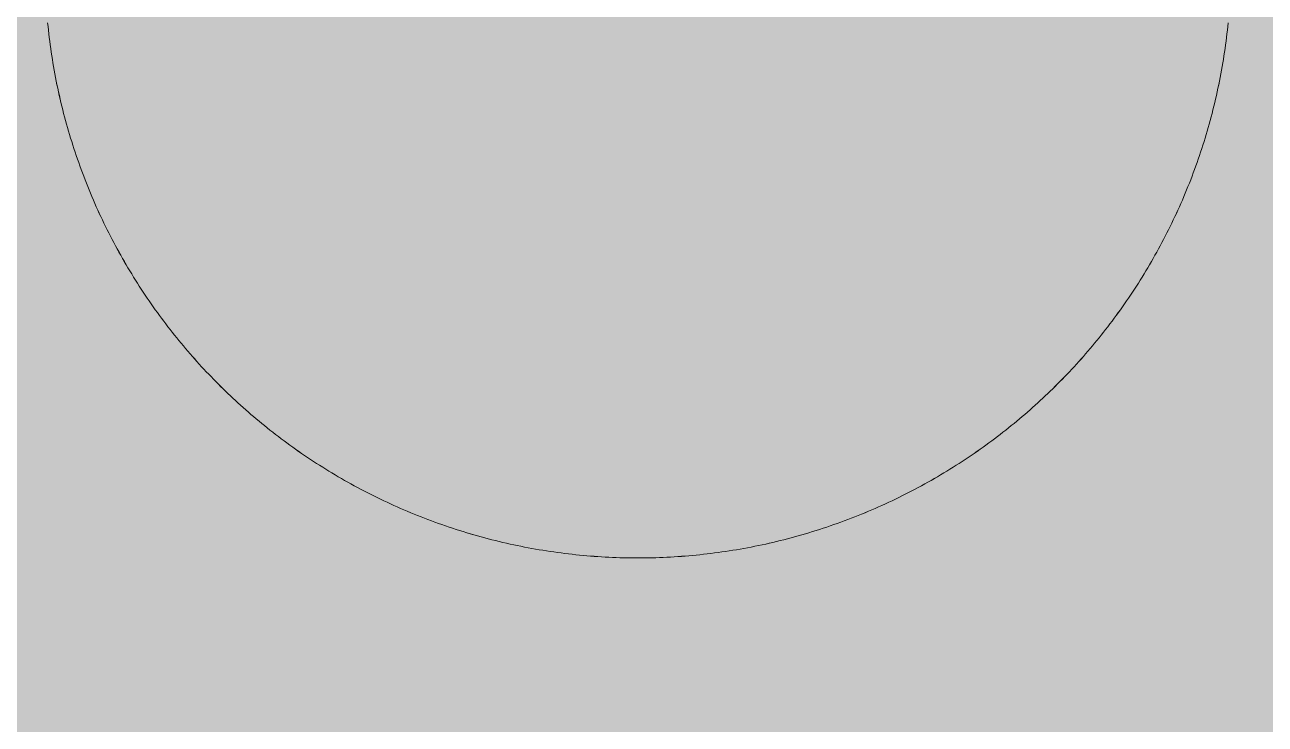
# Model space of a CAD drawing. Header units: millimetres. Extents: x 5622 to 8918, y 2044 to 6634.
# Drawn here: x 8590.2 to 8597, y 3796.17 to 3800 of the extents above; entities that cross this region are included whole.
import ezdxf

# ---------------------------------------------------------------- set-up
doc = ezdxf.new("R2010")
doc.units = ezdxf.units.MM
doc.linetypes.add('NASCOSTA', pattern=[9.525, 6.35, -3.175])
for name, color, linetype, lineweight in [('F_ARREDI', 7, 'Continuous', 5), ('F_FERRAMENTA', 253, 'Continuous', 5), ('F_MULTI laminato OPACO_retino', 1, 'Continuous', 5), ('F_Proiezioni', 253, 'NASCOSTA', 9)]:
    doc.layers.add(name, color=color, linetype=linetype, lineweight=lineweight)

# ---------------------------------------------------------------- blocks, each defined once
blk = doc.blocks.new("LIBRERIA_ingresso-living_sez._B.B'")
at = {"layer": 'F_MULTI laminato OPACO_retino', "true_color": 0x636466}
h = blk.add_hatch(color=251, dxfattribs=at)
h.dxf.hatch_style = 1
h.paths.add_polyline_path([(41313.1315, 11071.1262), (41913.1315, 11071.1262), (41913.1315, 13145.6262), (41313.1315, 13145.6262)])
at = {"layer": 'F_MULTI laminato OPACO_retino', "true_color": 0x939598}
h = blk.add_hatch(color=252, dxfattribs=at)
h.dxf.hatch_style = 1
h.paths.add_polyline_path([(41313.1315, 13145.6262), (41613.1315, 13145.6262), (41613.1315, 11071.1262), (41313.1315, 11071.1262)])
at = {"layer": 'F_Proiezioni', "color": 1}
for p, q in [((41585.8993, 11207.2878), (41585.8972, 11207.3078)), ((41585.9014, 11207.2678), (41585.8993, 11207.2878)), ((41585.9037, 11207.2479), (41585.9014, 11207.2678)), ((41592.3594, 11207.2479), (41592.3617, 11207.2678)), ((41592.3617, 11207.2678), (41592.3638, 11207.2878)), ((41592.3638, 11207.2878), (41592.3658, 11207.3078)), ((41585.9061, 11207.2279), (41585.9037, 11207.2479)), ((41585.9086, 11207.208), (41585.9061, 11207.2279)), ((41585.9112, 11207.1881), (41585.9086, 11207.208)), ((41592.3518, 11207.1881), (41592.3545, 11207.208)), ((41592.3545, 11207.208), (41592.357, 11207.2279)), ((41592.357, 11207.2279), (41592.3594, 11207.2479)), ((41585.914, 11207.1681), (41585.9112, 11207.1881)), ((41585.9169, 11207.1482), (41585.914, 11207.1681)), ((41585.9199, 11207.1283), (41585.9169, 11207.1482)), ((41592.3431, 11207.1283), (41592.3461, 11207.1482)), ((41592.3461, 11207.1482), (41592.349, 11207.1681)), ((41592.349, 11207.1681), (41592.3518, 11207.1881)), ((41585.9231, 11207.1084), (41585.9199, 11207.1283)), ((41585.9263, 11207.0886), (41585.9231, 11207.1084)), ((41585.9297, 11207.0687), (41585.9263, 11207.0886)), ((41585.9332, 11207.0489), (41585.9297, 11207.0687)), ((41592.3298, 11207.0489), (41592.3333, 11207.0687)), ((41592.3333, 11207.0687), (41592.3367, 11207.0886)), ((41592.3367, 11207.0886), (41592.34, 11207.1084)), ((41592.34, 11207.1084), (41592.3431, 11207.1283)), ((41585.9369, 11207.029), (41585.9332, 11207.0489)), ((41585.9406, 11207.0092), (41585.9369, 11207.029)), ((41585.9445, 11206.9895), (41585.9406, 11207.0092)), ((41592.3185, 11206.9895), (41592.3224, 11207.0092)), ((41592.3224, 11207.0092), (41592.3262, 11207.029)), ((41592.3262, 11207.029), (41592.3298, 11207.0489)), ((41585.9485, 11206.9697), (41585.9445, 11206.9895)), ((41585.9527, 11206.95), (41585.9485, 11206.9697)), ((41585.9569, 11206.9303), (41585.9527, 11206.95)), ((41585.9613, 11206.9106), (41585.9569, 11206.9303)), ((41592.3017, 11206.9106), (41592.3061, 11206.9303)), ((41592.3061, 11206.9303), (41592.3104, 11206.95)), ((41592.3104, 11206.95), (41592.3145, 11206.9697)), ((41592.3145, 11206.9697), (41592.3185, 11206.9895)), ((41585.9658, 11206.8909), (41585.9613, 11206.9106)), ((41585.9704, 11206.8713), (41585.9658, 11206.8909)), ((41585.9752, 11206.8517), (41585.9704, 11206.8713)), ((41592.2879, 11206.8517), (41592.2926, 11206.8713)), ((41592.2926, 11206.8713), (41592.2972, 11206.8909)), ((41592.2972, 11206.8909), (41592.3017, 11206.9106)), ((41585.9801, 11206.8321), (41585.9752, 11206.8517)), ((41585.9851, 11206.8126), (41585.9801, 11206.8321)), ((41585.9902, 11206.7931), (41585.9851, 11206.8126)), ((41585.9954, 11206.7736), (41585.9902, 11206.7931)), ((41592.2677, 11206.7736), (41592.2729, 11206.7931)), ((41592.2729, 11206.7931), (41592.278, 11206.8126)), ((41592.278, 11206.8126), (41592.283, 11206.8321)), ((41592.283, 11206.8321), (41592.2879, 11206.8517)), ((41586.0008, 11206.7542), (41585.9954, 11206.7736)), ((41586.0062, 11206.7348), (41586.0008, 11206.7542)), ((41586.0118, 11206.7154), (41586.0062, 11206.7348)), ((41592.2512, 11206.7154), (41592.2568, 11206.7348)), ((41592.2568, 11206.7348), (41592.2623, 11206.7542)), ((41592.2623, 11206.7542), (41592.2677, 11206.7736)), ((41586.0175, 11206.6961), (41586.0118, 11206.7154)), ((41586.0233, 11206.6768), (41586.0175, 11206.6961)), ((41586.0293, 11206.6576), (41586.0233, 11206.6768)), ((41586.0354, 11206.6384), (41586.0293, 11206.6576)), ((41592.2277, 11206.6384), (41592.2338, 11206.6576)), ((41592.2338, 11206.6576), (41592.2397, 11206.6768)), ((41592.2397, 11206.6768), (41592.2455, 11206.6961)), ((41592.2455, 11206.6961), (41592.2512, 11206.7154)), ((41586.0415, 11206.6192), (41586.0354, 11206.6384)), ((41586.0478, 11206.6001), (41586.0415, 11206.6192)), ((41586.0542, 11206.581), (41586.0478, 11206.6001)), ((41592.2088, 11206.581), (41592.2152, 11206.6001)), ((41592.2152, 11206.6001), (41592.2215, 11206.6192)), ((41592.2215, 11206.6192), (41592.2277, 11206.6384)), ((41586.0608, 11206.562), (41586.0542, 11206.581)), ((41586.0674, 11206.543), (41586.0608, 11206.562)), ((41586.0742, 11206.5241), (41586.0674, 11206.543)), ((41586.081, 11206.5052), (41586.0742, 11206.5241)), ((41592.182, 11206.5052), (41592.1889, 11206.5241)), ((41592.1889, 11206.5241), (41592.1957, 11206.543)), ((41592.1957, 11206.543), (41592.2023, 11206.562)), ((41592.2023, 11206.562), (41592.2088, 11206.581)), ((41586.088, 11206.4864), (41586.081, 11206.5052)), ((41586.0951, 11206.4676), (41586.088, 11206.4864)), ((41586.1023, 11206.4489), (41586.0951, 11206.4676)), ((41592.1607, 11206.4489), (41592.168, 11206.4676)), ((41592.168, 11206.4676), (41592.1751, 11206.4864)), ((41592.1751, 11206.4864), (41592.182, 11206.5052)), ((41586.1096, 11206.4302), (41586.1023, 11206.4489)), ((41586.1171, 11206.4116), (41586.1096, 11206.4302)), ((41586.1246, 11206.393), (41586.1171, 11206.4116)), ((41586.1323, 11206.3745), (41586.1246, 11206.393)), ((41592.1308, 11206.3745), (41592.1385, 11206.393)), ((41592.1385, 11206.393), (41592.146, 11206.4116)), ((41592.146, 11206.4116), (41592.1534, 11206.4302)), ((41592.1534, 11206.4302), (41592.1607, 11206.4489)), ((41586.14, 11206.3561), (41586.1323, 11206.3745)), ((41586.1479, 11206.3377), (41586.14, 11206.3561)), ((41586.1559, 11206.3193), (41586.1479, 11206.3377)), ((41586.164, 11206.3011), (41586.1559, 11206.3193)), ((41592.0991, 11206.3011), (41592.1072, 11206.3193)), ((41592.1072, 11206.3193), (41592.1152, 11206.3377)), ((41592.1152, 11206.3377), (41592.123, 11206.3561)), ((41592.123, 11206.3561), (41592.1308, 11206.3745)), ((41586.1722, 11206.2829), (41586.164, 11206.3011)), ((41586.1805, 11206.2647), (41586.1722, 11206.2829)), ((41586.1889, 11206.2466), (41586.1805, 11206.2647)), ((41592.0742, 11206.2466), (41592.0826, 11206.2647)), ((41592.0826, 11206.2647), (41592.0909, 11206.2829)), ((41592.0909, 11206.2829), (41592.0991, 11206.3011)), ((41586.1974, 11206.2286), (41586.1889, 11206.2466)), ((41586.2061, 11206.2106), (41586.1974, 11206.2286)), ((41586.2148, 11206.1927), (41586.2061, 11206.2106)), ((41586.2236, 11206.1749), (41586.2148, 11206.1927)), ((41592.0394, 11206.1749), (41592.0483, 11206.1927)), ((41592.0483, 11206.1927), (41592.057, 11206.2106)), ((41592.057, 11206.2106), (41592.0656, 11206.2286)), ((41592.0656, 11206.2286), (41592.0742, 11206.2466)), ((41586.2326, 11206.1571), (41586.2236, 11206.1749)), ((41586.2416, 11206.1394), (41586.2326, 11206.1571)), ((41586.2508, 11206.1218), (41586.2416, 11206.1394)), ((41586.26, 11206.1042), (41586.2508, 11206.1218)), ((41592.0031, 11206.1042), (41592.0123, 11206.1218)), ((41592.0123, 11206.1218), (41592.0214, 11206.1394)), ((41592.0214, 11206.1394), (41592.0305, 11206.1571)), ((41592.0305, 11206.1571), (41592.0394, 11206.1749)), ((41586.2693, 11206.0867), (41586.26, 11206.1042)), ((41586.2788, 11206.0693), (41586.2693, 11206.0867)), ((41586.2883, 11206.0519), (41586.2788, 11206.0693)), ((41586.298, 11206.0346), (41586.2883, 11206.0519)), ((41591.9651, 11206.0346), (41591.9747, 11206.0519)), ((41591.9747, 11206.0519), (41591.9843, 11206.0693)), ((41591.9843, 11206.0693), (41591.9937, 11206.0867)), ((41591.9937, 11206.0867), (41592.0031, 11206.1042)), ((41586.3077, 11206.0174), (41586.298, 11206.0346)), ((41586.3175, 11206.0003), (41586.3077, 11206.0174)), ((41586.3275, 11205.9832), (41586.3175, 11206.0003)), ((41586.3375, 11205.9662), (41586.3275, 11205.9832)), ((41591.9256, 11205.9662), (41591.9356, 11205.9832)), ((41591.9356, 11205.9832), (41591.9455, 11206.0003)), ((41591.9455, 11206.0003), (41591.9553, 11206.0174)), ((41591.9553, 11206.0174), (41591.9651, 11206.0346)), ((41586.3476, 11205.9493), (41586.3375, 11205.9662)), ((41586.3578, 11205.9324), (41586.3476, 11205.9493)), ((41586.3681, 11205.9157), (41586.3578, 11205.9324)), ((41586.3785, 11205.899), (41586.3681, 11205.9157)), ((41591.8845, 11205.899), (41591.8949, 11205.9157)), ((41591.8949, 11205.9157), (41591.9052, 11205.9324)), ((41591.9052, 11205.9324), (41591.9154, 11205.9493)), ((41591.9154, 11205.9493), (41591.9256, 11205.9662)), ((41586.389, 11205.8824), (41586.3785, 11205.899)), ((41586.3996, 11205.8659), (41586.389, 11205.8824)), ((41586.4103, 11205.8494), (41586.3996, 11205.8659)), ((41586.421, 11205.833), (41586.4103, 11205.8494)), ((41591.842, 11205.833), (41591.8528, 11205.8494)), ((41591.8528, 11205.8494), (41591.8635, 11205.8659)), ((41591.8635, 11205.8659), (41591.874, 11205.8824)), ((41591.874, 11205.8824), (41591.8845, 11205.899)), ((41586.4319, 11205.8168), (41586.421, 11205.833)), ((41586.4428, 11205.8005), (41586.4319, 11205.8168)), ((41586.4538, 11205.7844), (41586.4428, 11205.8005)), ((41586.4649, 11205.7684), (41586.4538, 11205.7844)), ((41591.7981, 11205.7684), (41591.8093, 11205.7844)), ((41591.8093, 11205.7844), (41591.8203, 11205.8005)), ((41591.8203, 11205.8005), (41591.8312, 11205.8168)), ((41591.8312, 11205.8168), (41591.842, 11205.833)), ((41586.4761, 11205.7524), (41586.4649, 11205.7684)), ((41586.4874, 11205.7366), (41586.4761, 11205.7524)), ((41586.4987, 11205.7208), (41586.4874, 11205.7366)), ((41586.5101, 11205.7051), (41586.4987, 11205.7208)), ((41586.5217, 11205.6895), (41586.5101, 11205.7051)), ((41591.7414, 11205.6895), (41591.7529, 11205.7051)), ((41591.7529, 11205.7051), (41591.7643, 11205.7208)), ((41591.7643, 11205.7208), (41591.7757, 11205.7366)), ((41591.7757, 11205.7366), (41591.787, 11205.7524)), ((41591.787, 11205.7524), (41591.7981, 11205.7684)), ((41586.5332, 11205.674), (41586.5217, 11205.6895)), ((41586.5449, 11205.6586), (41586.5332, 11205.674)), ((41586.5567, 11205.6432), (41586.5449, 11205.6586)), ((41586.5685, 11205.628), (41586.5567, 11205.6432)), ((41591.6946, 11205.628), (41591.7064, 11205.6432)), ((41591.7064, 11205.6432), (41591.7181, 11205.6586)), ((41591.7181, 11205.6586), (41591.7298, 11205.674)), ((41591.7298, 11205.674), (41591.7414, 11205.6895)), ((41586.5804, 11205.6128), (41586.5685, 11205.628)), ((41586.5923, 11205.5978), (41586.5804, 11205.6128)), ((41586.6044, 11205.5828), (41586.5923, 11205.5978)), ((41586.6165, 11205.5679), (41586.6044, 11205.5828)), ((41586.6286, 11205.5531), (41586.6165, 11205.5679)), ((41591.6344, 11205.5531), (41591.6466, 11205.5679)), ((41591.6466, 11205.5679), (41591.6587, 11205.5828)), ((41591.6587, 11205.5828), (41591.6707, 11205.5978)), ((41591.6707, 11205.5978), (41591.6827, 11205.6128)), ((41591.6827, 11205.6128), (41591.6946, 11205.628)), ((41586.6409, 11205.5385), (41586.6286, 11205.5531)), ((41586.6532, 11205.5239), (41586.6409, 11205.5385)), ((41586.6656, 11205.5094), (41586.6532, 11205.5239)), ((41586.678, 11205.4949), (41586.6656, 11205.5094)), ((41591.5851, 11205.4949), (41591.5975, 11205.5094)), ((41591.5975, 11205.5094), (41591.6099, 11205.5239)), ((41591.6099, 11205.5239), (41591.6222, 11205.5385)), ((41591.6222, 11205.5385), (41591.6344, 11205.5531)), ((41586.6905, 11205.4806), (41586.678, 11205.4949)), ((41586.7031, 11205.4664), (41586.6905, 11205.4806)), ((41586.7157, 11205.4523), (41586.7031, 11205.4664)), ((41586.7284, 11205.4383), (41586.7157, 11205.4523)), ((41586.7411, 11205.4244), (41586.7284, 11205.4383)), ((41591.5219, 11205.4244), (41591.5347, 11205.4383)), ((41591.5347, 11205.4383), (41591.5474, 11205.4523)), ((41591.5474, 11205.4523), (41591.56, 11205.4664)), ((41591.56, 11205.4664), (41591.5726, 11205.4806)), ((41591.5726, 11205.4806), (41591.5851, 11205.4949)), ((41586.7539, 11205.4106), (41586.7411, 11205.4244)), ((41586.7668, 11205.3968), (41586.7539, 11205.4106)), ((41586.7797, 11205.3832), (41586.7668, 11205.3968)), ((41586.7926, 11205.3697), (41586.7797, 11205.3832)), ((41586.8056, 11205.3563), (41586.7926, 11205.3697)), ((41591.4574, 11205.3563), (41591.4704, 11205.3697)), ((41591.4704, 11205.3697), (41591.4834, 11205.3832)), ((41591.4834, 11205.3832), (41591.4963, 11205.3968)), ((41591.4963, 11205.3968), (41591.5092, 11205.4106)), ((41591.5092, 11205.4106), (41591.5219, 11205.4244)), ((41586.8187, 11205.343), (41586.8056, 11205.3563)), ((41586.8318, 11205.3298), (41586.8187, 11205.343)), ((41586.845, 11205.3166), (41586.8318, 11205.3298)), ((41586.8583, 11205.3036), (41586.845, 11205.3166)), ((41586.8717, 11205.2905), (41586.8583, 11205.3036)), ((41591.3914, 11205.2905), (41591.4048, 11205.3036)), ((41591.4048, 11205.3036), (41591.4181, 11205.3166)), ((41591.4181, 11205.3166), (41591.4312, 11205.3298)), ((41591.4312, 11205.3298), (41591.4444, 11205.343)), ((41591.4444, 11205.343), (41591.4574, 11205.3563)), ((41586.8852, 11205.2775), (41586.8717, 11205.2905)), ((41586.8988, 11205.2646), (41586.8852, 11205.2775)), ((41586.9126, 11205.2517), (41586.8988, 11205.2646)), ((41586.9264, 11205.2388), (41586.9126, 11205.2517)), ((41586.9403, 11205.226), (41586.9264, 11205.2388)), ((41591.3227, 11205.226), (41591.3367, 11205.2388)), ((41591.3367, 11205.2388), (41591.3505, 11205.2517)), ((41591.3505, 11205.2517), (41591.3642, 11205.2646)), ((41591.3642, 11205.2646), (41591.3778, 11205.2775)), ((41591.3778, 11205.2775), (41591.3914, 11205.2905)), ((41586.9544, 11205.2133), (41586.9403, 11205.226)), ((41586.9685, 11205.2006), (41586.9544, 11205.2133)), ((41586.9828, 11205.188), (41586.9685, 11205.2006)), ((41586.9971, 11205.1754), (41586.9828, 11205.188)), ((41587.0116, 11205.1629), (41586.9971, 11205.1754)), ((41587.0261, 11205.1505), (41587.0116, 11205.1629)), ((41591.2369, 11205.1505), (41591.2515, 11205.1629)), ((41591.2515, 11205.1629), (41591.2659, 11205.1754)), ((41591.2659, 11205.1754), (41591.2803, 11205.188)), ((41591.2803, 11205.188), (41591.2945, 11205.2006)), ((41591.2945, 11205.2006), (41591.3087, 11205.2133)), ((41591.3087, 11205.2133), (41591.3227, 11205.226)), ((41587.0408, 11205.1381), (41587.0261, 11205.1505)), ((41587.0555, 11205.1258), (41587.0408, 11205.1381)), ((41587.0704, 11205.1135), (41587.0555, 11205.1258)), ((41587.0854, 11205.1013), (41587.0704, 11205.1135)), ((41587.1004, 11205.0892), (41587.0854, 11205.1013)), ((41591.1626, 11205.0892), (41591.1777, 11205.1013)), ((41591.1777, 11205.1013), (41591.1927, 11205.1135)), ((41591.1927, 11205.1135), (41591.2075, 11205.1258)), ((41591.2075, 11205.1258), (41591.2223, 11205.1381)), ((41591.2223, 11205.1381), (41591.2369, 11205.1505)), ((41587.1156, 11205.0771), (41587.1004, 11205.0892)), ((41587.1308, 11205.0651), (41587.1156, 11205.0771)), ((41587.1462, 11205.0532), (41587.1308, 11205.0651)), ((41587.1616, 11205.0413), (41587.1462, 11205.0532)), ((41587.1772, 11205.0296), (41587.1616, 11205.0413)), ((41587.1928, 11205.0179), (41587.1772, 11205.0296)), ((41591.0703, 11205.0179), (41591.0859, 11205.0296)), ((41591.0859, 11205.0296), (41591.1014, 11205.0413)), ((41591.1014, 11205.0413), (41591.1169, 11205.0532)), ((41591.1169, 11205.0532), (41591.1322, 11205.0651)), ((41591.1322, 11205.0651), (41591.1475, 11205.0771)), ((41591.1475, 11205.0771), (41591.1626, 11205.0892)), ((41587.2085, 11205.0062), (41587.1928, 11205.0179)), ((41587.2243, 11204.9947), (41587.2085, 11205.0062)), ((41587.2403, 11204.9832), (41587.2243, 11204.9947)), ((41587.2563, 11204.9718), (41587.2403, 11204.9832)), ((41587.2724, 11204.9605), (41587.2563, 11204.9718)), ((41587.2886, 11204.9493), (41587.2724, 11204.9605)), ((41590.9745, 11204.9493), (41590.9907, 11204.9605)), ((41590.9907, 11204.9605), (41591.0068, 11204.9718)), ((41591.0068, 11204.9718), (41591.0228, 11204.9832)), ((41591.0228, 11204.9832), (41591.0387, 11204.9947)), ((41591.0387, 11204.9947), (41591.0545, 11205.0062)), ((41591.0545, 11205.0062), (41591.0703, 11205.0179)), ((41587.3048, 11204.9382), (41587.2886, 11204.9493)), ((41587.3212, 11204.9271), (41587.3048, 11204.9382)), ((41587.3377, 11204.9162), (41587.3212, 11204.9271)), ((41587.3542, 11204.9053), (41587.3377, 11204.9162)), ((41587.3709, 11204.8945), (41587.3542, 11204.9053)), ((41587.3876, 11204.8838), (41587.3709, 11204.8945)), ((41590.8755, 11204.8838), (41590.8922, 11204.8945)), ((41590.8922, 11204.8945), (41590.9088, 11204.9053)), ((41590.9088, 11204.9053), (41590.9254, 11204.9162)), ((41590.9254, 11204.9162), (41590.9418, 11204.9271)), ((41590.9418, 11204.9271), (41590.9582, 11204.9382)), ((41590.9582, 11204.9382), (41590.9745, 11204.9493)), ((41587.4044, 11204.8732), (41587.3876, 11204.8838)), ((41587.4213, 11204.8626), (41587.4044, 11204.8732)), ((41587.4383, 11204.8522), (41587.4213, 11204.8626)), ((41587.4553, 11204.8419), (41587.4383, 11204.8522)), ((41587.4725, 11204.8316), (41587.4553, 11204.8419)), ((41587.4897, 11204.8215), (41587.4725, 11204.8316)), ((41587.507, 11204.8114), (41587.4897, 11204.8215)), ((41590.756, 11204.8114), (41590.7733, 11204.8215)), ((41590.7733, 11204.8215), (41590.7906, 11204.8316)), ((41590.7906, 11204.8316), (41590.8077, 11204.8419)), ((41590.8077, 11204.8419), (41590.8248, 11204.8522)), ((41590.8248, 11204.8522), (41590.8417, 11204.8626)), ((41590.8417, 11204.8626), (41590.8586, 11204.8732)), ((41590.8586, 11204.8732), (41590.8755, 11204.8838)), ((41587.5244, 11204.8015), (41587.507, 11204.8114)), ((41587.5418, 11204.7916), (41587.5244, 11204.8015)), ((41587.5594, 11204.7819), (41587.5418, 11204.7916)), ((41587.577, 11204.7722), (41587.5594, 11204.7819)), ((41587.5947, 11204.7626), (41587.577, 11204.7722)), ((41587.6124, 11204.7532), (41587.5947, 11204.7626)), ((41587.6303, 11204.7438), (41587.6124, 11204.7532)), ((41590.6328, 11204.7438), (41590.6506, 11204.7532)), ((41590.6506, 11204.7532), (41590.6684, 11204.7626)), ((41590.6684, 11204.7626), (41590.6861, 11204.7722)), ((41590.6861, 11204.7722), (41590.7037, 11204.7819)), ((41590.7037, 11204.7819), (41590.7212, 11204.7916)), ((41590.7212, 11204.7916), (41590.7387, 11204.8015)), ((41590.7387, 11204.8015), (41590.756, 11204.8114)), ((41587.6482, 11204.7346), (41587.6303, 11204.7438)), ((41587.6661, 11204.7254), (41587.6482, 11204.7346)), ((41587.6842, 11204.7164), (41587.6661, 11204.7254)), ((41587.7023, 11204.7074), (41587.6842, 11204.7164)), ((41587.7204, 11204.6986), (41587.7023, 11204.7074)), ((41587.7387, 11204.6899), (41587.7204, 11204.6986)), ((41587.757, 11204.6812), (41587.7387, 11204.6899)), ((41590.5061, 11204.6812), (41590.5244, 11204.6899)), ((41590.5244, 11204.6899), (41590.5426, 11204.6986)), ((41590.5426, 11204.6986), (41590.5608, 11204.7074)), ((41590.5608, 11204.7074), (41590.5789, 11204.7164)), ((41590.5789, 11204.7164), (41590.5969, 11204.7254)), ((41590.5969, 11204.7254), (41590.6149, 11204.7346)), ((41590.6149, 11204.7346), (41590.6328, 11204.7438)), ((41587.7754, 11204.6727), (41587.757, 11204.6812)), ((41587.7938, 11204.6643), (41587.7754, 11204.6727)), ((41587.8123, 11204.656), (41587.7938, 11204.6643)), ((41587.8309, 11204.6479), (41587.8123, 11204.656)), ((41587.8495, 11204.6398), (41587.8309, 11204.6479)), ((41587.8682, 11204.6318), (41587.8495, 11204.6398)), ((41587.8869, 11204.624), (41587.8682, 11204.6318)), ((41587.9057, 11204.6163), (41587.8869, 11204.624)), ((41587.9246, 11204.6087), (41587.9057, 11204.6163)), ((41590.3385, 11204.6087), (41590.3573, 11204.6163)), ((41590.3573, 11204.6163), (41590.3761, 11204.624)), ((41590.3761, 11204.624), (41590.3949, 11204.6318)), ((41590.3949, 11204.6318), (41590.4136, 11204.6398)), ((41590.4136, 11204.6398), (41590.4322, 11204.6479)), ((41590.4322, 11204.6479), (41590.4507, 11204.656)), ((41590.4507, 11204.656), (41590.4692, 11204.6643)), ((41590.4692, 11204.6643), (41590.4877, 11204.6727)), ((41590.4877, 11204.6727), (41590.5061, 11204.6812)), ((41587.9435, 11204.6012), (41587.9246, 11204.6087)), ((41587.9625, 11204.5938), (41587.9435, 11204.6012)), ((41587.9815, 11204.5866), (41587.9625, 11204.5938)), ((41588.0006, 11204.5794), (41587.9815, 11204.5866)), ((41588.0197, 11204.5724), (41588.0006, 11204.5794)), ((41588.0389, 11204.5655), (41588.0197, 11204.5724)), ((41588.0581, 11204.5587), (41588.0389, 11204.5655)), ((41588.0774, 11204.552), (41588.0581, 11204.5587)), ((41588.0967, 11204.5454), (41588.0774, 11204.552)), ((41590.1664, 11204.5454), (41590.1857, 11204.552)), ((41590.1857, 11204.552), (41590.205, 11204.5587)), ((41590.205, 11204.5587), (41590.2242, 11204.5655)), ((41590.2242, 11204.5655), (41590.2434, 11204.5724)), ((41590.2434, 11204.5724), (41590.2625, 11204.5794)), ((41590.2625, 11204.5794), (41590.2816, 11204.5866)), ((41590.2816, 11204.5866), (41590.3006, 11204.5938)), ((41590.3006, 11204.5938), (41590.3196, 11204.6012)), ((41590.3196, 11204.6012), (41590.3385, 11204.6087)), ((41588.1161, 11204.539), (41588.0967, 11204.5454)), ((41588.1355, 11204.5327), (41588.1161, 11204.539)), ((41588.1549, 11204.5265), (41588.1355, 11204.5327)), ((41588.1744, 11204.5204), (41588.1549, 11204.5265)), ((41588.194, 11204.5145), (41588.1744, 11204.5204)), ((41588.2135, 11204.5086), (41588.194, 11204.5145)), ((41588.2332, 11204.5029), (41588.2135, 11204.5086)), ((41588.2528, 11204.4973), (41588.2332, 11204.5029)), ((41588.2725, 11204.4919), (41588.2528, 11204.4973)), ((41588.2922, 11204.4865), (41588.2725, 11204.4919)), ((41588.3119, 11204.4813), (41588.2922, 11204.4865)), ((41588.3317, 11204.4762), (41588.3119, 11204.4813)), ((41589.9313, 11204.4762), (41589.9511, 11204.4813)), ((41589.9511, 11204.4813), (41589.9709, 11204.4865)), ((41589.9709, 11204.4865), (41589.9906, 11204.4919)), ((41589.9906, 11204.4919), (41590.0103, 11204.4973)), ((41590.0103, 11204.4973), (41590.0299, 11204.5029)), ((41590.0299, 11204.5029), (41590.0495, 11204.5086)), ((41590.0495, 11204.5086), (41590.0691, 11204.5145)), ((41590.0691, 11204.5145), (41590.0886, 11204.5204)), ((41590.0886, 11204.5204), (41590.1081, 11204.5265)), ((41590.1081, 11204.5265), (41590.1276, 11204.5327)), ((41590.1276, 11204.5327), (41590.147, 11204.539)), ((41590.147, 11204.539), (41590.1664, 11204.5454)), ((41588.3515, 11204.4713), (41588.3317, 11204.4762)), ((41588.3714, 11204.4664), (41588.3515, 11204.4713)), ((41588.3912, 11204.4617), (41588.3714, 11204.4664)), ((41588.4111, 11204.4571), (41588.3912, 11204.4617)), ((41588.431, 11204.4526), (41588.4111, 11204.4571)), ((41588.451, 11204.4483), (41588.431, 11204.4526)), ((41588.4709, 11204.4441), (41588.451, 11204.4483)), ((41588.4909, 11204.44), (41588.4709, 11204.4441)), ((41588.5109, 11204.4361), (41588.4909, 11204.44)), ((41588.5309, 11204.4322), (41588.5109, 11204.4361)), ((41588.5509, 11204.4285), (41588.5309, 11204.4322)), ((41588.5709, 11204.425), (41588.5509, 11204.4285)), ((41588.591, 11204.4215), (41588.5709, 11204.425)), ((41588.6111, 11204.4182), (41588.591, 11204.4215)), ((41588.6311, 11204.415), (41588.6111, 11204.4182)), ((41588.6512, 11204.412), (41588.6311, 11204.415)), ((41588.6713, 11204.409), (41588.6512, 11204.412)), ((41589.5918, 11204.409), (41589.6118, 11204.412)), ((41589.6118, 11204.412), (41589.6319, 11204.415)), ((41589.6319, 11204.415), (41589.652, 11204.4182)), ((41589.652, 11204.4182), (41589.6721, 11204.4215)), ((41589.6721, 11204.4215), (41589.6921, 11204.425)), ((41589.6921, 11204.425), (41589.7121, 11204.4285)), ((41589.7121, 11204.4285), (41589.7322, 11204.4322)), ((41589.7322, 11204.4322), (41589.7522, 11204.4361)), ((41589.7522, 11204.4361), (41589.7722, 11204.44)), ((41589.7722, 11204.44), (41589.7921, 11204.4441)), ((41589.7921, 11204.4441), (41589.8121, 11204.4483)), ((41589.8121, 11204.4483), (41589.832, 11204.4526)), ((41589.832, 11204.4526), (41589.8519, 11204.4571)), ((41589.8519, 11204.4571), (41589.8718, 11204.4617)), ((41589.8718, 11204.4617), (41589.8917, 11204.4664)), ((41589.8917, 11204.4664), (41589.9115, 11204.4713)), ((41589.9115, 11204.4713), (41589.9313, 11204.4762)), ((41588.6914, 11204.4062), (41588.6713, 11204.409)), ((41588.7115, 11204.4036), (41588.6914, 11204.4062)), ((41588.7316, 11204.401), (41588.7115, 11204.4036)), ((41588.7517, 11204.3986), (41588.7316, 11204.401)), ((41588.7718, 11204.3963), (41588.7517, 11204.3986)), ((41588.7919, 11204.3941), (41588.7718, 11204.3963)), ((41588.812, 11204.3921), (41588.7919, 11204.3941)), ((41588.832, 11204.3901), (41588.812, 11204.3921)), ((41588.8521, 11204.3883), (41588.832, 11204.3901)), ((41588.8722, 11204.3867), (41588.8521, 11204.3883)), ((41588.8922, 11204.3851), (41588.8722, 11204.3867)), ((41588.9123, 11204.3837), (41588.8922, 11204.3851)), ((41588.9323, 11204.3824), (41588.9123, 11204.3837)), ((41588.9523, 11204.3812), (41588.9323, 11204.3824)), ((41588.9723, 11204.3802), (41588.9523, 11204.3812)), ((41588.9923, 11204.3793), (41588.9723, 11204.3802)), ((41589.0123, 11204.3785), (41588.9923, 11204.3793)), ((41589.0322, 11204.3778), (41589.0123, 11204.3785)), ((41589.0521, 11204.3772), (41589.0322, 11204.3778)), ((41589.072, 11204.3768), (41589.0521, 11204.3772)), ((41589.0919, 11204.3765), (41589.072, 11204.3768)), ((41589.1117, 11204.3763), (41589.0919, 11204.3765)), ((41589.1315, 11204.3762), (41589.1117, 11204.3763)), ((41589.1315, 11204.3762), (41589.1513, 11204.3763)), ((41589.1513, 11204.3763), (41589.1712, 11204.3765)), ((41589.1712, 11204.3765), (41589.191, 11204.3768)), ((41589.191, 11204.3768), (41589.2109, 11204.3772)), ((41589.2109, 11204.3772), (41589.2309, 11204.3778)), ((41589.2309, 11204.3778), (41589.2508, 11204.3785)), ((41589.2508, 11204.3785), (41589.2708, 11204.3793)), ((41589.2708, 11204.3793), (41589.2907, 11204.3802)), ((41589.2907, 11204.3802), (41589.3107, 11204.3812)), ((41589.3107, 11204.3812), (41589.3307, 11204.3824)), ((41589.3307, 11204.3824), (41589.3508, 11204.3837)), ((41589.3508, 11204.3837), (41589.3708, 11204.3851)), ((41589.3708, 11204.3851), (41589.3909, 11204.3867)), ((41589.3909, 11204.3867), (41589.4109, 11204.3883)), ((41589.4109, 11204.3883), (41589.431, 11204.3901)), ((41589.431, 11204.3901), (41589.4511, 11204.3921)), ((41589.4511, 11204.3921), (41589.4712, 11204.3941)), ((41589.4712, 11204.3941), (41589.4913, 11204.3963)), ((41589.4913, 11204.3963), (41589.5114, 11204.3986)), ((41589.5114, 11204.3986), (41589.5315, 11204.401)), ((41589.5315, 11204.401), (41589.5516, 11204.4036)), ((41589.5516, 11204.4036), (41589.5717, 11204.4062)), ((41589.5717, 11204.4062), (41589.5918, 11204.409))]:
    blk.add_line(p, q, dxfattribs=at)

msp = doc.modelspace()

# ---------------------------------------------------------------- linework, layer by layer
at = {"layer": 'F_FERRAMENTA', "linetype": 'NASCOSTA'}
for p, q in [((8590.3305, 3799.9883), (8590.3285, 3800.0083)), ((8590.3326, 3799.9684), (8590.3305, 3799.9883)), ((8596.7929, 3799.9684), (8596.795, 3799.9883)), ((8596.795, 3799.9883), (8596.7971, 3800.0083)), ((8590.3349, 3799.9484), (8590.3326, 3799.9684)), ((8590.3373, 3799.9285), (8590.3349, 3799.9484)), ((8590.3398, 3799.9085), (8590.3373, 3799.9285)), ((8596.7857, 3799.9085), (8596.7882, 3799.9285)), ((8596.7882, 3799.9285), (8596.7906, 3799.9484)), ((8596.7906, 3799.9484), (8596.7929, 3799.9684)), ((8590.3425, 3799.8886), (8590.3398, 3799.9085)), ((8590.3453, 3799.8687), (8590.3425, 3799.8886)), ((8590.3482, 3799.8488), (8590.3453, 3799.8687)), ((8596.7774, 3799.8488), (8596.7803, 3799.8687)), ((8596.7803, 3799.8687), (8596.7831, 3799.8886)), ((8596.7831, 3799.8886), (8596.7857, 3799.9085)), ((8590.3512, 3799.8289), (8590.3482, 3799.8488)), ((8590.3543, 3799.809), (8590.3512, 3799.8289)), ((8590.3576, 3799.7891), (8590.3543, 3799.809)), ((8590.361, 3799.7693), (8590.3576, 3799.7891)), ((8596.7646, 3799.7693), (8596.768, 3799.7891)), ((8596.768, 3799.7891), (8596.7712, 3799.809)), ((8596.7712, 3799.809), (8596.7744, 3799.8289)), ((8596.7744, 3799.8289), (8596.7774, 3799.8488)), ((8590.3645, 3799.7494), (8590.361, 3799.7693)), ((8590.3681, 3799.7296), (8590.3645, 3799.7494)), ((8590.3719, 3799.7098), (8590.3681, 3799.7296)), ((8596.7537, 3799.7098), (8596.7574, 3799.7296)), ((8596.7574, 3799.7296), (8596.7611, 3799.7494)), ((8596.7611, 3799.7494), (8596.7646, 3799.7693)), ((8590.3758, 3799.69), (8590.3719, 3799.7098)), ((8590.3798, 3799.6703), (8590.3758, 3799.69)), ((8590.3839, 3799.6505), (8590.3798, 3799.6703)), ((8590.3882, 3799.6308), (8590.3839, 3799.6505)), ((8596.7374, 3799.6308), (8596.7416, 3799.6505)), ((8596.7416, 3799.6505), (8596.7458, 3799.6703)), ((8596.7458, 3799.6703), (8596.7498, 3799.69)), ((8596.7498, 3799.69), (8596.7537, 3799.7098)), ((8590.3926, 3799.6111), (8590.3882, 3799.6308)), ((8590.3971, 3799.5915), (8590.3926, 3799.6111)), ((8590.4017, 3799.5718), (8590.3971, 3799.5915)), ((8596.7239, 3799.5718), (8596.7285, 3799.5915)), ((8596.7285, 3799.5915), (8596.733, 3799.6111)), ((8596.733, 3799.6111), (8596.7374, 3799.6308)), ((8590.4064, 3799.5522), (8590.4017, 3799.5718)), ((8590.4113, 3799.5327), (8590.4064, 3799.5522)), ((8590.4163, 3799.5131), (8590.4113, 3799.5327)), ((8590.4214, 3799.4936), (8590.4163, 3799.5131)), ((8596.7041, 3799.4936), (8596.7092, 3799.5131)), ((8596.7092, 3799.5131), (8596.7142, 3799.5327)), ((8596.7142, 3799.5327), (8596.7191, 3799.5522)), ((8596.7191, 3799.5522), (8596.7239, 3799.5718)), ((8590.4266, 3799.4742), (8590.4214, 3799.4936)), ((8590.432, 3799.4547), (8590.4266, 3799.4742)), ((8590.4375, 3799.4353), (8590.432, 3799.4547)), ((8596.6881, 3799.4353), (8596.6935, 3799.4547)), ((8596.6935, 3799.4547), (8596.6989, 3799.4742)), ((8596.6989, 3799.4742), (8596.7041, 3799.4936)), ((8590.4431, 3799.416), (8590.4375, 3799.4353)), ((8590.4488, 3799.3966), (8590.4431, 3799.416)), ((8590.4546, 3799.3773), (8590.4488, 3799.3966)), ((8590.4605, 3799.3581), (8590.4546, 3799.3773)), ((8596.665, 3799.3581), (8596.671, 3799.3773)), ((8596.671, 3799.3773), (8596.6768, 3799.3966)), ((8596.6768, 3799.3966), (8596.6825, 3799.416)), ((8596.6825, 3799.416), (8596.6881, 3799.4353)), ((8590.4666, 3799.3389), (8590.4605, 3799.3581)), ((8590.4728, 3799.3197), (8590.4666, 3799.3389)), ((8590.4791, 3799.3006), (8590.4728, 3799.3197)), ((8596.6465, 3799.3006), (8596.6528, 3799.3197)), ((8596.6528, 3799.3197), (8596.6589, 3799.3389)), ((8596.6589, 3799.3389), (8596.665, 3799.3581)), ((8590.4855, 3799.2816), (8590.4791, 3799.3006)), ((8590.492, 3799.2625), (8590.4855, 3799.2816)), ((8590.4986, 3799.2435), (8590.492, 3799.2625)), ((8590.5054, 3799.2246), (8590.4986, 3799.2435)), ((8596.6201, 3799.2246), (8596.6269, 3799.2435)), ((8596.6269, 3799.2435), (8596.6335, 3799.2625)), ((8596.6335, 3799.2625), (8596.6401, 3799.2816)), ((8596.6401, 3799.2816), (8596.6465, 3799.3006)), ((8590.5123, 3799.2057), (8590.5054, 3799.2246)), ((8590.5192, 3799.1869), (8590.5123, 3799.2057)), ((8590.5263, 3799.1681), (8590.5192, 3799.1869)), ((8596.5992, 3799.1681), (8596.6063, 3799.1869)), ((8596.6063, 3799.1869), (8596.6133, 3799.2057)), ((8596.6133, 3799.2057), (8596.6201, 3799.2246)), ((8590.5336, 3799.1494), (8590.5263, 3799.1681)), ((8590.5409, 3799.1307), (8590.5336, 3799.1494)), ((8590.5483, 3799.1121), (8590.5409, 3799.1307)), ((8590.5558, 3799.0936), (8590.5483, 3799.1121)), ((8596.5697, 3799.0936), (8596.5772, 3799.1121)), ((8596.5772, 3799.1121), (8596.5847, 3799.1307)), ((8596.5847, 3799.1307), (8596.592, 3799.1494)), ((8596.592, 3799.1494), (8596.5992, 3799.1681)), ((8590.5635, 3799.0751), (8590.5558, 3799.0936)), ((8590.5713, 3799.0566), (8590.5635, 3799.0751)), ((8590.5791, 3799.0382), (8590.5713, 3799.0566)), ((8590.5871, 3799.0199), (8590.5791, 3799.0382)), ((8596.5384, 3799.0199), (8596.5464, 3799.0382)), ((8596.5464, 3799.0382), (8596.5543, 3799.0566)), ((8596.5543, 3799.0566), (8596.562, 3799.0751)), ((8596.562, 3799.0751), (8596.5697, 3799.0936)), ((8590.5952, 3799.0016), (8590.5871, 3799.0199)), ((8590.6034, 3798.9834), (8590.5952, 3799.0016)), ((8590.6117, 3798.9653), (8590.6034, 3798.9834)), ((8596.5138, 3798.9653), (8596.5221, 3798.9834)), ((8596.5221, 3798.9834), (8596.5303, 3799.0016)), ((8596.5303, 3799.0016), (8596.5384, 3799.0199)), ((8590.6201, 3798.9472), (8590.6117, 3798.9653)), ((8590.6287, 3798.9291), (8590.6201, 3798.9472)), ((8590.6373, 3798.9112), (8590.6287, 3798.9291)), ((8590.646, 3798.8933), (8590.6373, 3798.9112)), ((8596.4795, 3798.8933), (8596.4882, 3798.9112)), ((8596.4882, 3798.9112), (8596.4969, 3798.9291)), ((8596.4969, 3798.9291), (8596.5054, 3798.9472)), ((8596.5054, 3798.9472), (8596.5138, 3798.9653)), ((8590.6549, 3798.8754), (8590.646, 3798.8933)), ((8590.6638, 3798.8577), (8590.6549, 3798.8754)), ((8590.6729, 3798.84), (8590.6638, 3798.8577)), ((8590.682, 3798.8223), (8590.6729, 3798.84)), ((8596.4435, 3798.8223), (8596.4527, 3798.84)), ((8596.4527, 3798.84), (8596.4617, 3798.8577)), ((8596.4617, 3798.8577), (8596.4707, 3798.8754)), ((8596.4707, 3798.8754), (8596.4795, 3798.8933)), ((8590.6912, 3798.8048), (8590.682, 3798.8223)), ((8590.7006, 3798.7873), (8590.6912, 3798.8048)), ((8590.71, 3798.7698), (8590.7006, 3798.7873)), ((8590.7196, 3798.7525), (8590.71, 3798.7698)), ((8596.406, 3798.7525), (8596.4155, 3798.7698)), ((8596.4155, 3798.7698), (8596.425, 3798.7873)), ((8596.425, 3798.7873), (8596.4343, 3798.8048)), ((8596.4343, 3798.8048), (8596.4435, 3798.8223)), ((8590.7292, 3798.7352), (8590.7196, 3798.7525)), ((8590.739, 3798.718), (8590.7292, 3798.7352)), ((8590.7488, 3798.7008), (8590.739, 3798.718)), ((8590.7587, 3798.6837), (8590.7488, 3798.7008)), ((8596.3668, 3798.6837), (8596.3768, 3798.7008)), ((8596.3768, 3798.7008), (8596.3866, 3798.718)), ((8596.3866, 3798.718), (8596.3963, 3798.7352)), ((8596.3963, 3798.7352), (8596.406, 3798.7525)), ((8590.7687, 3798.6668), (8590.7587, 3798.6837)), ((8590.7789, 3798.6498), (8590.7687, 3798.6668)), ((8590.7891, 3798.633), (8590.7789, 3798.6498)), ((8590.7994, 3798.6162), (8590.7891, 3798.633)), ((8596.3262, 3798.6162), (8596.3365, 3798.633)), ((8596.3365, 3798.633), (8596.3467, 3798.6498)), ((8596.3467, 3798.6498), (8596.3568, 3798.6668)), ((8596.3568, 3798.6668), (8596.3668, 3798.6837)), ((8590.8098, 3798.5995), (8590.7994, 3798.6162)), ((8590.8203, 3798.5829), (8590.8098, 3798.5995)), ((8590.8308, 3798.5664), (8590.8203, 3798.5829)), ((8590.8415, 3798.5499), (8590.8308, 3798.5664)), ((8596.284, 3798.5499), (8596.2947, 3798.5664)), ((8596.2947, 3798.5664), (8596.3053, 3798.5829)), ((8596.3053, 3798.5829), (8596.3158, 3798.5995)), ((8596.3158, 3798.5995), (8596.3262, 3798.6162)), ((8590.8523, 3798.5336), (8590.8415, 3798.5499)), ((8590.8631, 3798.5173), (8590.8523, 3798.5336)), ((8590.874, 3798.5011), (8590.8631, 3798.5173)), ((8590.885, 3798.485), (8590.874, 3798.5011)), ((8596.2405, 3798.485), (8596.2515, 3798.5011)), ((8596.2515, 3798.5011), (8596.2624, 3798.5173)), ((8596.2624, 3798.5173), (8596.2733, 3798.5336)), ((8596.2733, 3798.5336), (8596.284, 3798.5499)), ((8590.8962, 3798.4689), (8590.885, 3798.485)), ((8590.9073, 3798.453), (8590.8962, 3798.4689)), ((8590.9186, 3798.4371), (8590.9073, 3798.453)), ((8590.93, 3798.4214), (8590.9186, 3798.4371)), ((8596.1956, 3798.4214), (8596.2069, 3798.4371)), ((8596.2069, 3798.4371), (8596.2182, 3798.453)), ((8596.2182, 3798.453), (8596.2294, 3798.4689)), ((8596.2294, 3798.4689), (8596.2405, 3798.485)), ((8590.9414, 3798.4057), (8590.93, 3798.4214)), ((8590.9529, 3798.3901), (8590.9414, 3798.4057)), ((8590.9645, 3798.3745), (8590.9529, 3798.3901)), ((8590.9762, 3798.3591), (8590.9645, 3798.3745)), ((8590.9879, 3798.3438), (8590.9762, 3798.3591)), ((8596.1376, 3798.3438), (8596.1494, 3798.3591)), ((8596.1494, 3798.3591), (8596.1611, 3798.3745)), ((8596.1611, 3798.3745), (8596.1726, 3798.3901)), ((8596.1726, 3798.3901), (8596.1842, 3798.4057)), ((8596.1842, 3798.4057), (8596.1956, 3798.4214)), ((8590.9997, 3798.3285), (8590.9879, 3798.3438)), ((8591.0116, 3798.3134), (8590.9997, 3798.3285)), ((8591.0236, 3798.2983), (8591.0116, 3798.3134)), ((8591.0356, 3798.2834), (8591.0236, 3798.2983)), ((8596.0899, 3798.2834), (8596.102, 3798.2983)), ((8596.102, 3798.2983), (8596.1139, 3798.3134)), ((8596.1139, 3798.3134), (8596.1258, 3798.3285)), ((8596.1258, 3798.3285), (8596.1376, 3798.3438)), ((8591.0477, 3798.2685), (8591.0356, 3798.2834)), ((8591.0599, 3798.2537), (8591.0477, 3798.2685)), ((8591.0721, 3798.239), (8591.0599, 3798.2537)), ((8591.0844, 3798.2244), (8591.0721, 3798.239)), ((8591.0968, 3798.2099), (8591.0844, 3798.2244)), ((8596.0287, 3798.2099), (8596.0411, 3798.2244)), ((8596.0411, 3798.2244), (8596.0534, 3798.239)), ((8596.0534, 3798.239), (8596.0657, 3798.2537)), ((8596.0657, 3798.2537), (8596.0778, 3798.2685)), ((8596.0778, 3798.2685), (8596.0899, 3798.2834)), ((8591.1092, 3798.1955), (8591.0968, 3798.2099)), ((8591.1217, 3798.1812), (8591.1092, 3798.1955)), ((8591.1343, 3798.167), (8591.1217, 3798.1812)), ((8591.1469, 3798.1529), (8591.1343, 3798.167)), ((8591.1596, 3798.1388), (8591.1469, 3798.1529)), ((8595.9659, 3798.1388), (8595.9786, 3798.1529)), ((8595.9786, 3798.1529), (8595.9912, 3798.167)), ((8595.9912, 3798.167), (8596.0038, 3798.1812)), ((8596.0038, 3798.1812), (8596.0163, 3798.1955)), ((8596.0163, 3798.1955), (8596.0287, 3798.2099)), ((8591.1724, 3798.1249), (8591.1596, 3798.1388)), ((8591.1851, 3798.1111), (8591.1724, 3798.1249)), ((8591.198, 3798.0974), (8591.1851, 3798.1111)), ((8591.2109, 3798.0838), (8591.198, 3798.0974)), ((8591.2239, 3798.0702), (8591.2109, 3798.0838)), ((8595.9017, 3798.0702), (8595.9146, 3798.0838)), ((8595.9146, 3798.0838), (8595.9275, 3798.0974)), ((8595.9275, 3798.0974), (8595.9404, 3798.1111)), ((8595.9404, 3798.1111), (8595.9532, 3798.1249)), ((8595.9532, 3798.1249), (8595.9659, 3798.1388)), ((8591.2369, 3798.0568), (8591.2239, 3798.0702)), ((8591.2499, 3798.0435), (8591.2369, 3798.0568)), ((8591.2631, 3798.0303), (8591.2499, 3798.0435)), ((8591.2762, 3798.0172), (8591.2631, 3798.0303)), ((8591.2895, 3798.0041), (8591.2762, 3798.0172)), ((8595.836, 3798.0041), (8595.8493, 3798.0172)), ((8595.8493, 3798.0172), (8595.8625, 3798.0303)), ((8595.8625, 3798.0303), (8595.8756, 3798.0435)), ((8595.8756, 3798.0435), (8595.8887, 3798.0568)), ((8595.8887, 3798.0568), (8595.9017, 3798.0702)), ((8591.3029, 3797.9911), (8591.2895, 3798.0041)), ((8591.3165, 3797.9781), (8591.3029, 3797.9911)), ((8591.3301, 3797.9651), (8591.3165, 3797.9781)), ((8591.3438, 3797.9522), (8591.3301, 3797.9651)), ((8591.3576, 3797.9394), (8591.3438, 3797.9522)), ((8595.7679, 3797.9394), (8595.7817, 3797.9522)), ((8595.7817, 3797.9522), (8595.7955, 3797.9651)), ((8595.7955, 3797.9651), (8595.8091, 3797.9781)), ((8595.8091, 3797.9781), (8595.8226, 3797.9911)), ((8595.8226, 3797.9911), (8595.836, 3798.0041)), ((8591.3716, 3797.9266), (8591.3576, 3797.9394)), ((8591.3856, 3797.9139), (8591.3716, 3797.9266)), ((8591.3998, 3797.9012), (8591.3856, 3797.9139)), ((8591.414, 3797.8885), (8591.3998, 3797.9012)), ((8591.4284, 3797.876), (8591.414, 3797.8885)), ((8595.6972, 3797.876), (8595.7115, 3797.8885)), ((8595.7115, 3797.8885), (8595.7258, 3797.9012)), ((8595.7258, 3797.9012), (8595.7399, 3797.9139)), ((8595.7399, 3797.9139), (8595.754, 3797.9266)), ((8595.754, 3797.9266), (8595.7679, 3797.9394)), ((8591.4428, 3797.8635), (8591.4284, 3797.876)), ((8591.4574, 3797.851), (8591.4428, 3797.8635)), ((8591.472, 3797.8386), (8591.4574, 3797.851)), ((8591.4868, 3797.8263), (8591.472, 3797.8386)), ((8591.5016, 3797.814), (8591.4868, 3797.8263)), ((8591.5166, 3797.8018), (8591.5016, 3797.814)), ((8595.6089, 3797.8018), (8595.6239, 3797.814)), ((8595.6239, 3797.814), (8595.6388, 3797.8263)), ((8595.6388, 3797.8263), (8595.6535, 3797.8386)), ((8595.6535, 3797.8386), (8595.6682, 3797.851)), ((8595.6682, 3797.851), (8595.6827, 3797.8635)), ((8595.6827, 3797.8635), (8595.6972, 3797.876)), ((8591.5317, 3797.7897), (8591.5166, 3797.8018)), ((8591.5468, 3797.7776), (8591.5317, 3797.7897)), ((8591.5621, 3797.7657), (8591.5468, 3797.7776)), ((8591.5774, 3797.7537), (8591.5621, 3797.7657)), ((8591.5929, 3797.7419), (8591.5774, 3797.7537)), ((8595.5327, 3797.7419), (8595.5481, 3797.7537)), ((8595.5481, 3797.7537), (8595.5635, 3797.7657)), ((8595.5635, 3797.7657), (8595.5787, 3797.7776)), ((8595.5787, 3797.7776), (8595.5939, 3797.7897)), ((8595.5939, 3797.7897), (8595.6089, 3797.8018)), ((8591.6084, 3797.7301), (8591.5929, 3797.7419)), ((8591.624, 3797.7184), (8591.6084, 3797.7301)), ((8591.6398, 3797.7068), (8591.624, 3797.7184)), ((8591.6556, 3797.6952), (8591.6398, 3797.7068)), ((8591.6715, 3797.6838), (8591.6556, 3797.6952)), ((8591.6875, 3797.6724), (8591.6715, 3797.6838)), ((8595.438, 3797.6724), (8595.454, 3797.6838)), ((8595.454, 3797.6838), (8595.47, 3797.6952)), ((8595.47, 3797.6952), (8595.4858, 3797.7068)), ((8595.4858, 3797.7068), (8595.5015, 3797.7184)), ((8595.5015, 3797.7184), (8595.5171, 3797.7301)), ((8595.5171, 3797.7301), (8595.5327, 3797.7419)), ((8591.7036, 3797.6611), (8591.6875, 3797.6724)), ((8591.7198, 3797.6499), (8591.7036, 3797.6611)), ((8591.7361, 3797.6387), (8591.7198, 3797.6499)), ((8591.7525, 3797.6277), (8591.7361, 3797.6387)), ((8591.7689, 3797.6167), (8591.7525, 3797.6277)), ((8591.7855, 3797.6058), (8591.7689, 3797.6167)), ((8595.3401, 3797.6058), (8595.3566, 3797.6167)), ((8595.3566, 3797.6167), (8595.3731, 3797.6277)), ((8595.3731, 3797.6277), (8595.3895, 3797.6387)), ((8595.3895, 3797.6387), (8595.4057, 3797.6499)), ((8595.4057, 3797.6499), (8595.4219, 3797.6611)), ((8595.4219, 3797.6611), (8595.438, 3797.6724)), ((8591.8021, 3797.595), (8591.7855, 3797.6058)), ((8591.8188, 3797.5843), (8591.8021, 3797.595)), ((8591.8357, 3797.5737), (8591.8188, 3797.5843)), ((8591.8526, 3797.5632), (8591.8357, 3797.5737)), ((8591.8695, 3797.5528), (8591.8526, 3797.5632)), ((8591.8866, 3797.5424), (8591.8695, 3797.5528)), ((8591.9037, 3797.5322), (8591.8866, 3797.5424)), ((8595.2218, 3797.5322), (8595.239, 3797.5424)), ((8595.239, 3797.5424), (8595.256, 3797.5528)), ((8595.256, 3797.5528), (8595.273, 3797.5632)), ((8595.273, 3797.5632), (8595.2899, 3797.5737)), ((8595.2899, 3797.5737), (8595.3067, 3797.5843)), ((8595.3067, 3797.5843), (8595.3234, 3797.595)), ((8595.3234, 3797.595), (8595.3401, 3797.6058)), ((8591.921, 3797.522), (8591.9037, 3797.5322)), ((8591.9383, 3797.512), (8591.921, 3797.522)), ((8591.9556, 3797.502), (8591.9383, 3797.512)), ((8591.9731, 3797.4922), (8591.9556, 3797.502)), ((8591.9906, 3797.4824), (8591.9731, 3797.4922)), ((8592.0082, 3797.4727), (8591.9906, 3797.4824)), ((8592.0259, 3797.4632), (8592.0082, 3797.4727)), ((8595.0996, 3797.4632), (8595.1173, 3797.4727)), ((8595.1173, 3797.4727), (8595.1349, 3797.4824)), ((8595.1349, 3797.4824), (8595.1525, 3797.4922)), ((8595.1525, 3797.4922), (8595.1699, 3797.502)), ((8595.1699, 3797.502), (8595.1873, 3797.512)), ((8595.1873, 3797.512), (8595.2046, 3797.522)), ((8595.2046, 3797.522), (8595.2218, 3797.5322)), ((8592.0437, 3797.4537), (8592.0259, 3797.4632)), ((8592.0615, 3797.4444), (8592.0437, 3797.4537)), ((8592.0794, 3797.4351), (8592.0615, 3797.4444)), ((8592.0974, 3797.426), (8592.0794, 3797.4351)), ((8592.1154, 3797.4169), (8592.0974, 3797.426)), ((8592.1335, 3797.408), (8592.1154, 3797.4169)), ((8592.1517, 3797.3991), (8592.1335, 3797.408)), ((8594.9739, 3797.3991), (8594.992, 3797.408)), ((8594.992, 3797.408), (8595.0101, 3797.4169)), ((8595.0101, 3797.4169), (8595.0282, 3797.426)), ((8595.0282, 3797.426), (8595.0461, 3797.4351)), ((8595.0461, 3797.4351), (8595.064, 3797.4444)), ((8595.064, 3797.4444), (8595.0819, 3797.4537)), ((8595.0819, 3797.4537), (8595.0996, 3797.4632)), ((8592.1699, 3797.3904), (8592.1517, 3797.3991)), ((8592.1882, 3797.3818), (8592.1699, 3797.3904)), ((8592.2066, 3797.3733), (8592.1882, 3797.3818)), ((8592.2251, 3797.3649), (8592.2066, 3797.3733)), ((8592.2436, 3797.3566), (8592.2251, 3797.3649)), ((8592.2621, 3797.3484), (8592.2436, 3797.3566)), ((8592.2807, 3797.3403), (8592.2621, 3797.3484)), ((8592.2994, 3797.3324), (8592.2807, 3797.3403)), ((8594.8261, 3797.3324), (8594.8448, 3797.3403)), ((8594.8448, 3797.3403), (8594.8634, 3797.3484)), ((8594.8634, 3797.3484), (8594.882, 3797.3566)), ((8594.882, 3797.3566), (8594.9005, 3797.3649)), ((8594.9005, 3797.3649), (8594.9189, 3797.3733)), ((8594.9189, 3797.3733), (8594.9373, 3797.3818)), ((8594.9373, 3797.3818), (8594.9556, 3797.3904)), ((8594.9556, 3797.3904), (8594.9739, 3797.3991)), ((8592.3182, 3797.3246), (8592.2994, 3797.3324)), ((8592.337, 3797.3168), (8592.3182, 3797.3246)), ((8592.3558, 3797.3092), (8592.337, 3797.3168)), ((8592.3747, 3797.3017), (8592.3558, 3797.3092)), ((8592.3937, 3797.2944), (8592.3747, 3797.3017)), ((8592.4127, 3797.2871), (8592.3937, 3797.2944)), ((8592.4318, 3797.28), (8592.4127, 3797.2871)), ((8592.4509, 3797.2729), (8592.4318, 3797.28)), ((8592.4701, 3797.266), (8592.4509, 3797.2729)), ((8594.6554, 3797.266), (8594.6746, 3797.2729)), ((8594.6746, 3797.2729), (8594.6937, 3797.28)), ((8594.6937, 3797.28), (8594.7128, 3797.2871)), ((8594.7128, 3797.2871), (8594.7318, 3797.2944)), ((8594.7318, 3797.2944), (8594.7508, 3797.3017)), ((8594.7508, 3797.3017), (8594.7697, 3797.3092)), ((8594.7697, 3797.3092), (8594.7886, 3797.3168)), ((8594.7886, 3797.3168), (8594.8074, 3797.3246)), ((8594.8074, 3797.3246), (8594.8261, 3797.3324)), ((8592.4893, 3797.2592), (8592.4701, 3797.266)), ((8592.5086, 3797.2525), (8592.4893, 3797.2592)), ((8592.5279, 3797.246), (8592.5086, 3797.2525)), ((8592.5473, 3797.2396), (8592.5279, 3797.246)), ((8592.5667, 3797.2332), (8592.5473, 3797.2396)), ((8592.5862, 3797.227), (8592.5667, 3797.2332)), ((8592.6057, 3797.221), (8592.5862, 3797.227)), ((8592.6252, 3797.215), (8592.6057, 3797.221)), ((8592.6448, 3797.2092), (8592.6252, 3797.215)), ((8592.6644, 3797.2035), (8592.6448, 3797.2092)), ((8592.684, 3797.1979), (8592.6644, 3797.2035)), ((8594.4415, 3797.1979), (8594.4611, 3797.2035)), ((8594.4611, 3797.2035), (8594.4808, 3797.2092)), ((8594.4808, 3797.2092), (8594.5003, 3797.215)), ((8594.5003, 3797.215), (8594.5199, 3797.221)), ((8594.5199, 3797.221), (8594.5394, 3797.227)), ((8594.5394, 3797.227), (8594.5588, 3797.2332)), ((8594.5588, 3797.2332), (8594.5782, 3797.2396)), ((8594.5782, 3797.2396), (8594.5976, 3797.246)), ((8594.5976, 3797.246), (8594.6169, 3797.2525)), ((8594.6169, 3797.2525), (8594.6362, 3797.2592)), ((8594.6362, 3797.2592), (8594.6554, 3797.266)), ((8592.7037, 3797.1924), (8592.684, 3797.1979)), ((8592.7234, 3797.1871), (8592.7037, 3797.1924)), ((8592.7432, 3797.1819), (8592.7234, 3797.1871)), ((8592.763, 3797.1768), (8592.7432, 3797.1819)), ((8592.7828, 3797.1718), (8592.763, 3797.1768)), ((8592.8026, 3797.167), (8592.7828, 3797.1718)), ((8592.8225, 3797.1622), (8592.8026, 3797.167)), ((8592.8424, 3797.1577), (8592.8225, 3797.1622)), ((8592.8623, 3797.1532), (8592.8424, 3797.1577)), ((8592.8822, 3797.1489), (8592.8623, 3797.1532)), ((8592.9022, 3797.1446), (8592.8822, 3797.1489)), ((8592.9221, 3797.1406), (8592.9022, 3797.1446)), ((8592.9421, 3797.1366), (8592.9221, 3797.1406)), ((8592.9621, 3797.1328), (8592.9421, 3797.1366)), ((8592.9822, 3797.1291), (8592.9621, 3797.1328)), ((8594.1434, 3797.1291), (8594.1634, 3797.1328)), ((8594.1634, 3797.1328), (8594.1834, 3797.1366)), ((8594.1834, 3797.1366), (8594.2034, 3797.1406)), ((8594.2034, 3797.1406), (8594.2234, 3797.1446)), ((8594.2234, 3797.1446), (8594.2433, 3797.1489)), ((8594.2433, 3797.1489), (8594.2633, 3797.1532)), ((8594.2633, 3797.1532), (8594.2832, 3797.1577)), ((8594.2832, 3797.1577), (8594.3031, 3797.1622)), ((8594.3031, 3797.1622), (8594.3229, 3797.167)), ((8594.3229, 3797.167), (8594.3428, 3797.1718)), ((8594.3428, 3797.1718), (8594.3626, 3797.1768)), ((8594.3626, 3797.1768), (8594.3824, 3797.1819)), ((8594.3824, 3797.1819), (8594.4021, 3797.1871)), ((8594.4021, 3797.1871), (8594.4218, 3797.1924)), ((8594.4218, 3797.1924), (8594.4415, 3797.1979)), ((8593.0022, 3797.1255), (8592.9822, 3797.1291)), ((8593.0222, 3797.1221), (8593.0022, 3797.1255)), ((8593.0423, 3797.1188), (8593.0222, 3797.1221)), ((8593.0624, 3797.1156), (8593.0423, 3797.1188)), ((8593.0825, 3797.1125), (8593.0624, 3797.1156)), ((8593.1025, 3797.1096), (8593.0825, 3797.1125)), ((8593.1226, 3797.1068), (8593.1025, 3797.1096)), ((8593.1427, 3797.1041), (8593.1226, 3797.1068)), ((8593.1628, 3797.1015), (8593.1427, 3797.1041)), ((8593.1829, 3797.0991), (8593.1628, 3797.1015)), ((8593.203, 3797.0968), (8593.1829, 3797.0991)), ((8593.2231, 3797.0947), (8593.203, 3797.0968)), ((8593.2432, 3797.0926), (8593.2231, 3797.0947)), ((8593.2633, 3797.0907), (8593.2432, 3797.0926)), ((8593.2834, 3797.0889), (8593.2633, 3797.0907)), ((8593.3034, 3797.0872), (8593.2834, 3797.0889)), ((8593.3235, 3797.0857), (8593.3034, 3797.0872)), ((8593.3435, 3797.0842), (8593.3235, 3797.0857)), ((8593.3636, 3797.0829), (8593.3435, 3797.0842)), ((8593.3836, 3797.0818), (8593.3636, 3797.0829)), ((8593.4036, 3797.0807), (8593.3836, 3797.0818)), ((8593.4235, 3797.0798), (8593.4036, 3797.0807)), ((8593.4435, 3797.079), (8593.4235, 3797.0798)), ((8593.4634, 3797.0783), (8593.4435, 3797.079)), ((8593.4834, 3797.0778), (8593.4634, 3797.0783)), ((8593.5033, 3797.0773), (8593.4834, 3797.0778)), ((8593.5231, 3797.077), (8593.5033, 3797.0773)), ((8593.543, 3797.0769), (8593.5231, 3797.077)), ((8593.5628, 3797.0768), (8593.543, 3797.0769)), ((8593.5628, 3797.0768), (8593.5826, 3797.0769)), ((8593.5826, 3797.0769), (8593.6024, 3797.077)), ((8593.6024, 3797.077), (8593.6223, 3797.0773)), ((8593.6223, 3797.0773), (8593.6422, 3797.0778)), ((8593.6422, 3797.0778), (8593.6621, 3797.0783)), ((8593.6621, 3797.0783), (8593.682, 3797.079)), ((8593.682, 3797.079), (8593.702, 3797.0798)), ((8593.702, 3797.0798), (8593.722, 3797.0807)), ((8593.722, 3797.0807), (8593.742, 3797.0818)), ((8593.742, 3797.0818), (8593.762, 3797.0829)), ((8593.762, 3797.0829), (8593.782, 3797.0842)), ((8593.782, 3797.0842), (8593.8021, 3797.0857)), ((8593.8021, 3797.0857), (8593.8221, 3797.0872)), ((8593.8221, 3797.0872), (8593.8422, 3797.0889)), ((8593.8422, 3797.0889), (8593.8623, 3797.0907)), ((8593.8623, 3797.0907), (8593.8823, 3797.0926)), ((8593.8823, 3797.0926), (8593.9024, 3797.0947)), ((8593.9024, 3797.0947), (8593.9225, 3797.0968)), ((8593.9225, 3797.0968), (8593.9426, 3797.0991)), ((8593.9426, 3797.0991), (8593.9627, 3797.1015)), ((8593.9627, 3797.1015), (8593.9828, 3797.1041)), ((8593.9828, 3797.1041), (8594.0029, 3797.1068)), ((8594.0029, 3797.1068), (8594.023, 3797.1096)), ((8594.023, 3797.1096), (8594.0431, 3797.1125)), ((8594.0431, 3797.1125), (8594.0632, 3797.1156)), ((8594.0632, 3797.1156), (8594.0832, 3797.1188)), ((8594.0832, 3797.1188), (8594.1033, 3797.1221)), ((8594.1033, 3797.1221), (8594.1234, 3797.1255)), ((8594.1234, 3797.1255), (8594.1434, 3797.1291))]:
    msp.add_line(p, q, dxfattribs=at)

# ---------------------------------------------------------------- block references
at = {"layer": 'F_ARREDI'}
msp.add_blockref("LIBRERIA_ingresso-living_sez._B.B'", (-32995.5688, -7407.2995), dxfattribs=at)

doc.saveas('drawing.dxf')
